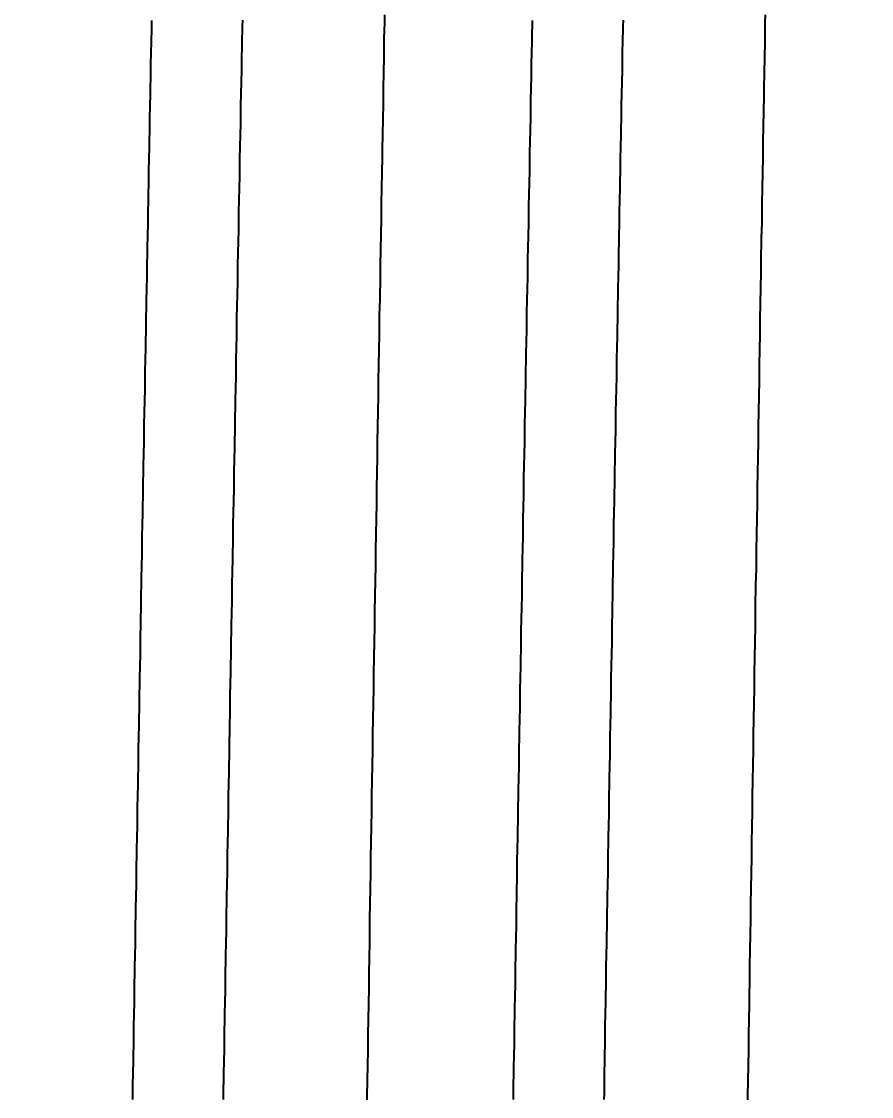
# Model space of a CAD drawing. Header units: millimetres. Extents: x 0 to 3800, y -67 to 2530.
# Drawn here: x 2218.67 to 2222.108, y 1566.985 to 1571.335 of the extents above; entities that cross this region are included whole.
import ezdxf

# ---------------------------------------------------------------- set-up
doc = ezdxf.new("R2010")
doc.units = ezdxf.units.MM
doc.layers.add('내부선 및 부속', color=4, linetype='Continuous')
doc.layers.add('치수선', color=7, linetype='Continuous')
doc.styles.add('____', font='')
doc.styles.get('____').set_extended_font_data('굴림')
doc.dimstyles.new('MSADIM', dxfattribs={"dimtxt": 33, "dimasz": 17, "dimexe": 10, "dimexo": 7.5, "dimgap": 10, "dimtad": 0, "dimtih": 1, "dimtoh": 1, "dimdec": 0, "dimzin": 1, "dimdsep": 46, "dimtxsty": '____', "dimcen": 11.25, "dimadec": 0, "dimazin": 0, "dimtfac": 1, "dimtdec": 0, "dimtix": 1, "dimtmove": 0, "dimatfit": 3, "dimfxl": 1, "dimtolj": 1, "dimtzin": 1, "dimarcsym": 0})

# ---------------------------------------------------------------- blocks, each defined once
blk = doc.blocks.new('*D47')
at = {"layer": '치수선', "color": 0, "linetype": 'Continuous', "lineweight": -2, "transparency": 16777216}
for p, q in [((2249.9547, 1877.9392), (2082.4547, 1877.9392)), ((2092.4547, 1860.9392), (2092.4547, 1705.7554)), ((2092.4547, 1504.9392), (2092.4547, 1660.123)), ((2249.9547, 1487.9392), (2082.4547, 1487.9392))]:
    blk.add_line(p, q, dxfattribs=at)
at = {"layer": '치수선', "color": 0, "linetype": 'Continuous', "transparency": 16777216}
for points in [[(2089.6213, 1860.9392), (2095.288, 1860.9392), (2092.4547, 1877.9392)], [(2089.6213, 1504.9392), (2095.288, 1504.9392), (2092.4547, 1487.9392)]]:
    blk.add_solid(points, dxfattribs=at)
at = {"layer": '치수선', "color": 0, "linetype": 'Continuous', "transparency": 16777216, "insert": (2092.4547, 1682.9392), "char_height": 25, "attachment_point": 5, "style": '____'}
blk.add_mtext('\\A1;390', dxfattribs=at)

msp = doc.modelspace()

# ---------------------------------------------------------------- linework, layer by layer
at = {"layer": '내부선 및 부속', "linetype": 'Continuous', "flags": 128}
for points in [[(2219.1195, 1566.9722), (2219.1205, 1566.9952), (2219.1205, 1567.0192), (2219.1205, 1567.0432), (2219.1215, 1567.0672), (2219.1215, 1567.0912), (2219.1225, 1567.1152), (2219.1225, 1567.1392), (2219.1225, 1567.1622), (2219.1235, 1567.1862), (2219.1235, 1567.2102), (2219.1245, 1567.2342), (2219.1245, 1567.2582), (2219.1245, 1567.2822), (2219.1255, 1567.3062), (2219.1255, 1567.3292), (2219.1265, 1567.3532), (2219.1265, 1567.3772), (2219.1265, 1567.4012), (2219.1275, 1567.4252), (2219.1275, 1567.4492), (2219.1285, 1567.4732), (2219.1285, 1567.4972), (2219.1285, 1567.5202), (2219.1295, 1567.5442), (2219.1295, 1567.5682), (2219.1305, 1567.5922), (2219.1305, 1567.6162), (2219.1305, 1567.6402), (2219.1315, 1567.6642), (2219.1315, 1567.6872), (2219.1325, 1567.7112), (2219.1325, 1567.7352), (2219.1325, 1567.7592), (2219.1335, 1567.7832), (2219.1335, 1567.8072), (2219.1345, 1567.8312), (2219.1345, 1567.8552), (2219.1345, 1567.8782), (2219.1355, 1567.9022), (2219.1355, 1567.9262), (2219.1365, 1567.9502), (2219.1365, 1567.9742), (2219.1365, 1567.9982), (2219.1375, 1568.0222), (2219.1375, 1568.0452), (2219.1385, 1568.0692), (2219.1385, 1568.0932), (2219.1385, 1568.1172), (2219.1395, 1568.1412), (2219.1395, 1568.1652), (2219.1405, 1568.1892), (2219.1405, 1568.2122), (2219.1415, 1568.2362), (2219.1415, 1568.2602), (2219.1415, 1568.2842), (2219.1425, 1568.3082), (2219.1425, 1568.3322), (2219.1435, 1568.3562), (2219.1435, 1568.3802), (2219.1435, 1568.4032), (2219.1445, 1568.4272), (2219.1445, 1568.4512), (2219.1455, 1568.4752), (2219.1455, 1568.4992), (2219.1455, 1568.5232), (2219.1465, 1568.5472), (2219.1465, 1568.5702), (2219.1475, 1568.5942), (2219.1475, 1568.6182), (2219.1485, 1568.6422), (2219.1485, 1568.6662), (2219.1485, 1568.6902), (2219.1495, 1568.7142), (2219.1495, 1568.7382), (2219.1505, 1568.7612), (2219.1505, 1568.7852), (2219.1505, 1568.8092), (2219.1515, 1568.8332), (2219.1515, 1568.8572), (2219.1525, 1568.8812), (2219.1525, 1568.9052), (2219.1525, 1568.9282), (2219.1535, 1568.9522), (2219.1535, 1568.9762), (2219.1545, 1569.0002), (2219.1545, 1569.0242), (2219.1555, 1569.0482), (2219.1555, 1569.0722), (2219.1555, 1569.0952), (2219.1565, 1569.1192), (2219.1565, 1569.1432), (2219.1575, 1569.1672), (2219.1575, 1569.1672), (2219.1575, 1569.1912), (2219.1585, 1569.2152), (2219.1585, 1569.2392), (2219.1585, 1569.2632), (2219.1595, 1569.2862), (2219.1595, 1569.3102), (2219.1605, 1569.3342), (2219.1605, 1569.3582), (2219.1605, 1569.3822), (2219.1615, 1569.4062), (2219.1615, 1569.4302), (2219.1625, 1569.4532), (2219.1625, 1569.4772), (2219.1635, 1569.5012), (2219.1635, 1569.5252), (2219.1635, 1569.5492), (2219.1645, 1569.5732), (2219.1645, 1569.5972), (2219.1655, 1569.6202), (2219.1655, 1569.6442), (2219.1665, 1569.6682), (2219.1665, 1569.6922), (2219.1665, 1569.7162), (2219.1675, 1569.7402), (2219.1675, 1569.7642), (2219.1685, 1569.7882), (2219.1685, 1569.8112), (2219.1695, 1569.8352), (2219.1695, 1569.8592), (2219.1695, 1569.8832), (2219.1705, 1569.9072), (2219.1705, 1569.9312), (2219.1715, 1569.9552), (2219.1715, 1569.9782), (2219.1725, 1570.0022), (2219.1725, 1570.0262), (2219.1725, 1570.0502), (2219.1735, 1570.0742), (2219.1735, 1570.0982), (2219.1745, 1570.1222), (2219.1745, 1570.1452), (2219.1755, 1570.1692), (2219.1755, 1570.1932), (2219.1755, 1570.2172), (2219.1765, 1570.2412), (2219.1765, 1570.2652), (2219.1775, 1570.2892), (2219.1775, 1570.3132), (2219.1785, 1570.3362), (2219.1785, 1570.3602), (2219.1795, 1570.3842), (2219.1795, 1570.4082), (2219.1795, 1570.4322), (2219.1805, 1570.4562), (2219.1805, 1570.4802), (2219.1815, 1570.5032), (2219.1815, 1570.5272), (2219.1825, 1570.5512), (2219.1825, 1570.5752), (2219.1835, 1570.5992), (2219.1835, 1570.6232), (2219.1835, 1570.6472), (2219.1845, 1570.6702), (2219.1845, 1570.6942), (2219.1855, 1570.7182), (2219.1855, 1570.7422), (2219.1865, 1570.7662), (2219.1865, 1570.7902), (2219.1875, 1570.8142), (2219.1875, 1570.8382), (2219.1875, 1570.8612), (2219.1885, 1570.8852), (2219.1885, 1570.9092), (2219.1895, 1570.9332), (2219.1895, 1570.9572), (2219.1905, 1570.9812), (2219.1905, 1571.0052), (2219.1915, 1571.0282), (2219.1915, 1571.0522), (2219.1915, 1571.0762), (2219.1925, 1571.1002), (2219.1925, 1571.1242), (2219.1935, 1571.1482), (2219.1935, 1571.1722), (2219.1945, 1571.1952), (2219.1945, 1571.2192), (2219.1955, 1571.2432), (2219.1955, 1571.2672), (2219.1965, 1571.2912), (2219.1965, 1571.3152), (2219.1975, 1571.3392)], [(2219.4865, 1566.9732), (2219.4875, 1566.9972), (2219.4875, 1567.0212), (2219.4885, 1567.0442), (2219.4885, 1567.0682), (2219.4885, 1567.0922), (2219.4895, 1567.1162), (2219.4895, 1567.1402), (2219.4905, 1567.1642), (2219.4905, 1567.1882), (2219.4905, 1567.2112), (2219.4915, 1567.2352), (2219.4915, 1567.2592), (2219.4925, 1567.2832), (2219.4925, 1567.3072), (2219.4925, 1567.3312), (2219.4935, 1567.3552), (2219.4935, 1567.3782), (2219.4945, 1567.4022), (2219.4945, 1567.4262), (2219.4945, 1567.4502), (2219.4955, 1567.4742), (2219.4955, 1567.4982), (2219.4965, 1567.5222), (2219.4965, 1567.5462), (2219.4965, 1567.5692), (2219.4975, 1567.5932), (2219.4975, 1567.6172), (2219.4985, 1567.6412), (2219.4985, 1567.6652), (2219.4985, 1567.6892), (2219.4995, 1567.7132), (2219.4995, 1567.7362), (2219.5005, 1567.7602), (2219.5005, 1567.7842), (2219.5005, 1567.8082), (2219.5015, 1567.8322), (2219.5015, 1567.8562), (2219.5025, 1567.8802), (2219.5025, 1567.9042), (2219.5035, 1567.9272), (2219.5035, 1567.9512), (2219.5035, 1567.9752), (2219.5045, 1567.9992), (2219.5045, 1568.0232), (2219.5055, 1568.0472), (2219.5055, 1568.0712), (2219.5055, 1568.0942), (2219.5065, 1568.1182), (2219.5065, 1568.1422), (2219.5075, 1568.1662), (2219.5075, 1568.1902), (2219.5075, 1568.2142), (2219.5085, 1568.2382), (2219.5085, 1568.2612), (2219.5095, 1568.2852), (2219.5095, 1568.3092), (2219.5095, 1568.3332), (2219.5105, 1568.3572), (2219.5105, 1568.3812), (2219.5115, 1568.4052), (2219.5115, 1568.4292), (2219.5125, 1568.4522), (2219.5125, 1568.4762), (2219.5125, 1568.5002), (2219.5135, 1568.5242), (2219.5135, 1568.5482), (2219.5145, 1568.5722), (2219.5145, 1568.5962), (2219.5145, 1568.6192), (2219.5155, 1568.6432), (2219.5155, 1568.6672), (2219.5165, 1568.6912), (2219.5165, 1568.7152), (2219.5165, 1568.7392), (2219.5175, 1568.7632), (2219.5175, 1568.7862), (2219.5185, 1568.8102), (2219.5185, 1568.8342), (2219.5195, 1568.8582), (2219.5195, 1568.8822), (2219.5195, 1568.9062), (2219.5205, 1568.9302), (2219.5205, 1568.9542), (2219.5215, 1568.9772), (2219.5215, 1569.0012), (2219.5215, 1569.0252), (2219.5225, 1569.0492), (2219.5225, 1569.0732), (2219.5235, 1569.0972), (2219.5235, 1569.1212), (2219.5245, 1569.1442), (2219.5245, 1569.1442), (2219.5245, 1569.1682), (2219.5245, 1569.1922), (2219.5255, 1569.2162), (2219.5255, 1569.2402), (2219.5265, 1569.2642), (2219.5265, 1569.2882), (2219.5265, 1569.3122), (2219.5275, 1569.3352), (2219.5275, 1569.3592), (2219.5285, 1569.3832), (2219.5285, 1569.4072), (2219.5295, 1569.4312), (2219.5295, 1569.4552), (2219.5295, 1569.4792), (2219.5305, 1569.5022), (2219.5305, 1569.5262), (2219.5315, 1569.5502), (2219.5315, 1569.5742), (2219.5325, 1569.5982), (2219.5325, 1569.6222), (2219.5325, 1569.6462), (2219.5335, 1569.6692), (2219.5335, 1569.6932), (2219.5345, 1569.7172), (2219.5345, 1569.7412), (2219.5355, 1569.7652), (2219.5355, 1569.7892), (2219.5355, 1569.8132), (2219.5365, 1569.8372), (2219.5365, 1569.8602), (2219.5375, 1569.8842), (2219.5375, 1569.9082), (2219.5385, 1569.9322), (2219.5385, 1569.9562), (2219.5385, 1569.9802), (2219.5395, 1570.0042), (2219.5395, 1570.0272), (2219.5405, 1570.0512), (2219.5405, 1570.0752), (2219.5415, 1570.0992), (2219.5415, 1570.1232), (2219.5415, 1570.1472), (2219.5425, 1570.1712), (2219.5425, 1570.1942), (2219.5435, 1570.2182), (2219.5435, 1570.2422), (2219.5445, 1570.2662), (2219.5445, 1570.2902), (2219.5455, 1570.3142), (2219.5455, 1570.3382), (2219.5455, 1570.3622), (2219.5465, 1570.3852), (2219.5465, 1570.4092), (2219.5475, 1570.4332), (2219.5475, 1570.4572), (2219.5485, 1570.4812), (2219.5485, 1570.5052), (2219.5485, 1570.5292), (2219.5495, 1570.5522), (2219.5495, 1570.5762), (2219.5505, 1570.6002), (2219.5505, 1570.6242), (2219.5515, 1570.6482), (2219.5515, 1570.6722), (2219.5525, 1570.6962), (2219.5525, 1570.7192), (2219.5525, 1570.7432), (2219.5535, 1570.7672), (2219.5535, 1570.7912), (2219.5545, 1570.8152), (2219.5545, 1570.8392), (2219.5555, 1570.8632), (2219.5555, 1570.8872), (2219.5565, 1570.9102), (2219.5565, 1570.9342), (2219.5575, 1570.9582), (2219.5575, 1570.9822), (2219.5575, 1571.0062), (2219.5585, 1571.0302), (2219.5585, 1571.0542), (2219.5595, 1571.0772), (2219.5595, 1571.1012), (2219.5605, 1571.1252), (2219.5605, 1571.1492), (2219.5615, 1571.1732), (2219.5615, 1571.1972), (2219.5625, 1571.2212), (2219.5625, 1571.2442), (2219.5625, 1571.2682), (2219.5635, 1571.2922), (2219.5635, 1571.3162), (2219.5645, 1571.3402)], [(2220.0685, 1566.9712), (2220.0685, 1567.0022), (2220.0695, 1567.0332), (2220.0695, 1567.0642), (2220.0705, 1567.0952), (2220.0705, 1567.1272), (2220.0715, 1567.1582), (2220.0715, 1567.1892), (2220.0725, 1567.2202), (2220.0725, 1567.2512), (2220.0735, 1567.2822), (2220.0735, 1567.3132), (2220.0745, 1567.3442), (2220.0745, 1567.3762), (2220.0755, 1567.4072), (2220.0755, 1567.4382), (2220.0765, 1567.4692), (2220.0765, 1567.5002), (2220.0775, 1567.5312), (2220.0775, 1567.5622), (2220.0785, 1567.5942), (2220.0785, 1567.6252), (2220.0795, 1567.6562), (2220.0795, 1567.6872), (2220.0795, 1567.7182), (2220.0805, 1567.7492), (2220.0805, 1567.7802), (2220.0815, 1567.8112), (2220.0815, 1567.8432), (2220.0825, 1567.8742), (2220.0825, 1567.9052), (2220.0835, 1567.9362), (2220.0835, 1567.9672), (2220.0845, 1567.9982), (2220.0845, 1568.0292), (2220.0855, 1568.0612), (2220.0855, 1568.0922), (2220.0865, 1568.1232), (2220.0865, 1568.1542), (2220.0875, 1568.1852), (2220.0875, 1568.2162), (2220.0885, 1568.2472), (2220.0885, 1568.2782), (2220.0895, 1568.3102), (2220.0895, 1568.3102), (2220.0895, 1568.3412), (2220.0905, 1568.3722), (2220.0905, 1568.4032), (2220.0915, 1568.4342), (2220.0915, 1568.4652), (2220.0925, 1568.4962), (2220.0925, 1568.5282), (2220.0935, 1568.5592), (2220.0935, 1568.5902), (2220.0945, 1568.6212), (2220.0945, 1568.6522), (2220.0955, 1568.6832), (2220.0955, 1568.7142), (2220.0965, 1568.7452), (2220.0965, 1568.7772), (2220.0975, 1568.8082), (2220.0975, 1568.8392), (2220.0985, 1568.8702), (2220.0985, 1568.9012), (2220.0995, 1568.9322), (2220.0995, 1568.9632), (2220.1005, 1568.9952), (2220.1005, 1569.0262), (2220.1015, 1569.0572), (2220.1015, 1569.0882), (2220.1025, 1569.1192), (2220.1025, 1569.1502), (2220.1035, 1569.1812), (2220.1035, 1569.2122), (2220.1045, 1569.2442), (2220.1045, 1569.2752), (2220.1055, 1569.3062), (2220.1055, 1569.3372), (2220.1065, 1569.3682), (2220.1065, 1569.3992), (2220.1075, 1569.4302), (2220.1075, 1569.4622), (2220.1085, 1569.4932), (2220.1085, 1569.5242), (2220.1095, 1569.5552), (2220.1095, 1569.5862), (2220.1105, 1569.6172), (2220.1105, 1569.6482), (2220.1115, 1569.6792), (2220.1115, 1569.7112), (2220.1125, 1569.7422), (2220.1125, 1569.7732), (2220.1135, 1569.8042), (2220.1135, 1569.8352), (2220.1145, 1569.8662), (2220.1145, 1569.8972), (2220.1155, 1569.9292), (2220.1155, 1569.9602), (2220.1165, 1569.9912), (2220.1165, 1570.0222), (2220.1175, 1570.0532), (2220.1175, 1570.0842), (2220.1185, 1570.1152), (2220.1185, 1570.1462), (2220.1195, 1570.1782), (2220.1205, 1570.2092), (2220.1205, 1570.2402), (2220.1215, 1570.2712), (2220.1215, 1570.3022), (2220.1225, 1570.3332), (2220.1225, 1570.3642), (2220.1235, 1570.3962), (2220.1235, 1570.4272), (2220.1245, 1570.4582), (2220.1245, 1570.4892), (2220.1255, 1570.5202), (2220.1255, 1570.5512), (2220.1265, 1570.5822), (2220.1265, 1570.6132), (2220.1275, 1570.6452), (2220.1275, 1570.6762), (2220.1285, 1570.7072), (2220.1285, 1570.7382), (2220.1295, 1570.7692), (2220.1295, 1570.8002), (2220.1305, 1570.8312), (2220.1315, 1570.8632), (2220.1315, 1570.8942), (2220.1325, 1570.9252), (2220.1325, 1570.9562), (2220.1335, 1570.9872), (2220.1335, 1571.0182), (2220.1345, 1571.0492), (2220.1345, 1571.0802), (2220.1355, 1571.1122), (2220.1355, 1571.1432), (2220.1365, 1571.1742), (2220.1365, 1571.2052), (2220.1375, 1571.2362), (2220.1375, 1571.2672), (2220.1385, 1571.2982), (2220.1395, 1571.3302), (2220.1395, 1571.3612)], [(2220.6595, 1566.9722), (2220.6595, 1566.9952), (2220.6605, 1567.0192), (2220.6605, 1567.0432), (2220.6615, 1567.0672), (2220.6615, 1567.0912), (2220.6615, 1567.1152), (2220.6625, 1567.1392), (2220.6625, 1567.1622), (2220.6635, 1567.1862), (2220.6635, 1567.2102), (2220.6635, 1567.2342), (2220.6645, 1567.2582), (2220.6645, 1567.2822), (2220.6655, 1567.3062), (2220.6655, 1567.3292), (2220.6655, 1567.3532), (2220.6665, 1567.3772), (2220.6665, 1567.4012), (2220.6675, 1567.4252), (2220.6675, 1567.4492), (2220.6675, 1567.4732), (2220.6685, 1567.4972), (2220.6685, 1567.5202), (2220.6695, 1567.5442), (2220.6695, 1567.5682), (2220.6695, 1567.5922), (2220.6705, 1567.6162), (2220.6705, 1567.6402), (2220.6715, 1567.6642), (2220.6715, 1567.6872), (2220.6715, 1567.7112), (2220.6725, 1567.7352), (2220.6725, 1567.7592), (2220.6735, 1567.7832), (2220.6735, 1567.8072), (2220.6735, 1567.8312), (2220.6745, 1567.8552), (2220.6745, 1567.8782), (2220.6755, 1567.9022), (2220.6755, 1567.9262), (2220.6755, 1567.9502), (2220.6765, 1567.9742), (2220.6765, 1567.9982), (2220.6775, 1568.0222), (2220.6775, 1568.0452), (2220.6775, 1568.0692), (2220.6785, 1568.0932), (2220.6785, 1568.1172), (2220.6795, 1568.1412), (2220.6795, 1568.1652), (2220.6805, 1568.1892), (2220.6805, 1568.2122), (2220.6805, 1568.2362), (2220.6815, 1568.2602), (2220.6815, 1568.2842), (2220.6825, 1568.3082), (2220.6825, 1568.3322), (2220.6825, 1568.3562), (2220.6835, 1568.3802), (2220.6835, 1568.4032), (2220.6845, 1568.4272), (2220.6845, 1568.4512), (2220.6845, 1568.4752), (2220.6855, 1568.4992), (2220.6855, 1568.5232), (2220.6865, 1568.5472), (2220.6865, 1568.5702), (2220.6875, 1568.5942), (2220.6875, 1568.6182), (2220.6875, 1568.6422), (2220.6885, 1568.6662), (2220.6885, 1568.6902), (2220.6895, 1568.7142), (2220.6895, 1568.7372), (2220.6895, 1568.7612), (2220.6905, 1568.7852), (2220.6905, 1568.8092), (2220.6915, 1568.8332), (2220.6915, 1568.8572), (2220.6915, 1568.8812), (2220.6925, 1568.9052), (2220.6925, 1568.9282), (2220.6935, 1568.9522), (2220.6935, 1568.9762), (2220.6945, 1569.0002), (2220.6945, 1569.0242), (2220.6945, 1569.0482), (2220.6955, 1569.0722), (2220.6955, 1569.0952), (2220.6965, 1569.1192), (2220.6965, 1569.1432), (2220.6965, 1569.1672), (2220.6965, 1569.1672), (2220.6975, 1569.1912), (2220.6975, 1569.2152), (2220.6985, 1569.2392), (2220.6985, 1569.2632), (2220.6995, 1569.2862), (2220.6995, 1569.3102), (2220.6995, 1569.3342), (2220.7005, 1569.3582), (2220.7005, 1569.3822), (2220.7015, 1569.4062), (2220.7015, 1569.4302), (2220.7025, 1569.4532), (2220.7025, 1569.4772), (2220.7025, 1569.5012), (2220.7035, 1569.5252), (2220.7035, 1569.5492), (2220.7045, 1569.5732), (2220.7045, 1569.5972), (2220.7055, 1569.6202), (2220.7055, 1569.6442), (2220.7055, 1569.6682), (2220.7065, 1569.6922), (2220.7065, 1569.7162), (2220.7075, 1569.7402), (2220.7075, 1569.7642), (2220.7085, 1569.7882), (2220.7085, 1569.8112), (2220.7085, 1569.8352), (2220.7095, 1569.8592), (2220.7095, 1569.8832), (2220.7105, 1569.9072), (2220.7105, 1569.9312), (2220.7115, 1569.9552), (2220.7115, 1569.9782), (2220.7115, 1570.0022), (2220.7125, 1570.0262), (2220.7125, 1570.0502), (2220.7135, 1570.0742), (2220.7135, 1570.0982), (2220.7145, 1570.1222), (2220.7145, 1570.1452), (2220.7145, 1570.1692), (2220.7155, 1570.1932), (2220.7155, 1570.2172), (2220.7165, 1570.2412), (2220.7165, 1570.2652), (2220.7175, 1570.2892), (2220.7175, 1570.3132), (2220.7175, 1570.3362), (2220.7185, 1570.3602), (2220.7185, 1570.3842), (2220.7195, 1570.4082), (2220.7195, 1570.4322), (2220.7205, 1570.4562), (2220.7205, 1570.4802), (2220.7215, 1570.5032), (2220.7215, 1570.5272), (2220.7215, 1570.5512), (2220.7225, 1570.5752), (2220.7225, 1570.5992), (2220.7235, 1570.6232), (2220.7235, 1570.6472), (2220.7245, 1570.6702), (2220.7245, 1570.6942), (2220.7255, 1570.7182), (2220.7255, 1570.7422), (2220.7255, 1570.7662), (2220.7265, 1570.7902), (2220.7265, 1570.8142), (2220.7275, 1570.8382), (2220.7275, 1570.8612), (2220.7285, 1570.8852), (2220.7285, 1570.9092), (2220.7295, 1570.9332), (2220.7295, 1570.9572), (2220.7305, 1570.9812), (2220.7305, 1571.0052), (2220.7305, 1571.0282), (2220.7315, 1571.0522), (2220.7315, 1571.0762), (2220.7325, 1571.1002), (2220.7325, 1571.1242), (2220.7335, 1571.1482), (2220.7335, 1571.1722), (2220.7345, 1571.1952), (2220.7345, 1571.2192), (2220.7355, 1571.2432), (2220.7355, 1571.2672), (2220.7355, 1571.2912), (2220.7365, 1571.3152), (2220.7365, 1571.3392)], [(2221.0265, 1566.9732), (2221.0275, 1566.9972), (2221.0275, 1567.0212), (2221.0275, 1567.0442), (2221.0285, 1567.0682), (2221.0285, 1567.0922), (2221.0295, 1567.1162), (2221.0295, 1567.1402), (2221.0295, 1567.1642), (2221.0305, 1567.1882), (2221.0305, 1567.2112), (2221.0315, 1567.2352), (2221.0315, 1567.2592), (2221.0315, 1567.2832), (2221.0325, 1567.3072), (2221.0325, 1567.3312), (2221.0335, 1567.3552), (2221.0335, 1567.3782), (2221.0335, 1567.4022), (2221.0345, 1567.4262), (2221.0345, 1567.4502), (2221.0355, 1567.4742), (2221.0355, 1567.4982), (2221.0355, 1567.5222), (2221.0365, 1567.5462), (2221.0365, 1567.5692), (2221.0375, 1567.5932), (2221.0375, 1567.6172), (2221.0375, 1567.6412), (2221.0385, 1567.6652), (2221.0385, 1567.6892), (2221.0395, 1567.7132), (2221.0395, 1567.7362), (2221.0405, 1567.7602), (2221.0405, 1567.7842), (2221.0405, 1567.8082), (2221.0415, 1567.8322), (2221.0415, 1567.8562), (2221.0425, 1567.8802), (2221.0425, 1567.9042), (2221.0425, 1567.9272), (2221.0435, 1567.9512), (2221.0435, 1567.9752), (2221.0445, 1567.9992), (2221.0445, 1568.0232), (2221.0445, 1568.0472), (2221.0455, 1568.0712), (2221.0455, 1568.0942), (2221.0465, 1568.1182), (2221.0465, 1568.1422), (2221.0465, 1568.1662), (2221.0475, 1568.1902), (2221.0475, 1568.2142), (2221.0485, 1568.2382), (2221.0485, 1568.2612), (2221.0485, 1568.2852), (2221.0495, 1568.3092), (2221.0495, 1568.3332), (2221.0505, 1568.3572), (2221.0505, 1568.3812), (2221.0515, 1568.4052), (2221.0515, 1568.4292), (2221.0515, 1568.4522), (2221.0525, 1568.4762), (2221.0525, 1568.5002), (2221.0535, 1568.5242), (2221.0535, 1568.5482), (2221.0535, 1568.5722), (2221.0545, 1568.5962), (2221.0545, 1568.6192), (2221.0555, 1568.6432), (2221.0555, 1568.6672), (2221.0555, 1568.6912), (2221.0565, 1568.7152), (2221.0565, 1568.7392), (2221.0575, 1568.7632), (2221.0575, 1568.7862), (2221.0585, 1568.8102), (2221.0585, 1568.8342), (2221.0585, 1568.8582), (2221.0595, 1568.8822), (2221.0595, 1568.9062), (2221.0605, 1568.9302), (2221.0605, 1568.9542), (2221.0605, 1568.9772), (2221.0615, 1569.0012), (2221.0615, 1569.0252), (2221.0625, 1569.0492), (2221.0625, 1569.0732), (2221.0635, 1569.0972), (2221.0635, 1569.1212), (2221.0635, 1569.1442), (2221.0635, 1569.1442), (2221.0645, 1569.1682), (2221.0645, 1569.1922), (2221.0655, 1569.2162), (2221.0655, 1569.2402), (2221.0655, 1569.2642), (2221.0665, 1569.2882), (2221.0665, 1569.3122), (2221.0675, 1569.3352), (2221.0675, 1569.3592), (2221.0685, 1569.3832), (2221.0685, 1569.4072), (2221.0685, 1569.4312), (2221.0695, 1569.4552), (2221.0695, 1569.4792), (2221.0705, 1569.5022), (2221.0705, 1569.5262), (2221.0715, 1569.5502), (2221.0715, 1569.5742), (2221.0715, 1569.5982), (2221.0725, 1569.6222), (2221.0725, 1569.6462), (2221.0735, 1569.6692), (2221.0735, 1569.6932), (2221.0745, 1569.7172), (2221.0745, 1569.7412), (2221.0745, 1569.7652), (2221.0755, 1569.7892), (2221.0755, 1569.8132), (2221.0765, 1569.8372), (2221.0765, 1569.8602), (2221.0775, 1569.8842), (2221.0775, 1569.9082), (2221.0775, 1569.9322), (2221.0785, 1569.9562), (2221.0785, 1569.9802), (2221.0795, 1570.0042), (2221.0795, 1570.0272), (2221.0805, 1570.0512), (2221.0805, 1570.0752), (2221.0805, 1570.0992), (2221.0815, 1570.1232), (2221.0815, 1570.1472), (2221.0825, 1570.1712), (2221.0825, 1570.1942), (2221.0835, 1570.2182), (2221.0835, 1570.2422), (2221.0835, 1570.2662), (2221.0845, 1570.2902), (2221.0845, 1570.3142), (2221.0855, 1570.3382), (2221.0855, 1570.3622), (2221.0865, 1570.3852), (2221.0865, 1570.4092), (2221.0875, 1570.4332), (2221.0875, 1570.4572), (2221.0875, 1570.4812), (2221.0885, 1570.5052), (2221.0885, 1570.5292), (2221.0895, 1570.5522), (2221.0895, 1570.5762), (2221.0905, 1570.6002), (2221.0905, 1570.6242), (2221.0915, 1570.6482), (2221.0915, 1570.6722), (2221.0915, 1570.6962), (2221.0925, 1570.7192), (2221.0925, 1570.7432), (2221.0935, 1570.7672), (2221.0935, 1570.7912), (2221.0945, 1570.8152), (2221.0945, 1570.8392), (2221.0955, 1570.8632), (2221.0955, 1570.8872), (2221.0955, 1570.9102), (2221.0965, 1570.9342), (2221.0965, 1570.9582), (2221.0975, 1570.9822), (2221.0975, 1571.0062), (2221.0985, 1571.0302), (2221.0985, 1571.0542), (2221.0995, 1571.0772), (2221.0995, 1571.1012), (2221.1005, 1571.1252), (2221.1005, 1571.1492), (2221.1005, 1571.1732), (2221.1015, 1571.1972), (2221.1015, 1571.2212), (2221.1025, 1571.2442), (2221.1025, 1571.2682), (2221.1035, 1571.2922), (2221.1035, 1571.3162), (2221.1045, 1571.3402)], [(2221.6085, 1566.9712), (2221.6085, 1567.0022), (2221.6095, 1567.0332), (2221.6095, 1567.0642), (2221.6105, 1567.0952), (2221.6105, 1567.1272), (2221.6115, 1567.1582), (2221.6115, 1567.1892), (2221.6125, 1567.2202), (2221.6125, 1567.2512), (2221.6135, 1567.2822), (2221.6135, 1567.3132), (2221.6145, 1567.3442), (2221.6145, 1567.3762), (2221.6145, 1567.4072), (2221.6155, 1567.4382), (2221.6155, 1567.4692), (2221.6165, 1567.5002), (2221.6165, 1567.5312), (2221.6175, 1567.5622), (2221.6175, 1567.5942), (2221.6185, 1567.6252), (2221.6185, 1567.6562), (2221.6195, 1567.6872), (2221.6195, 1567.7182), (2221.6205, 1567.7492), (2221.6205, 1567.7802), (2221.6215, 1567.8112), (2221.6215, 1567.8432), (2221.6225, 1567.8742), (2221.6225, 1567.9052), (2221.6235, 1567.9362), (2221.6235, 1567.9672), (2221.6245, 1567.9982), (2221.6245, 1568.0292), (2221.6255, 1568.0612), (2221.6255, 1568.0922), (2221.6265, 1568.1232), (2221.6265, 1568.1542), (2221.6275, 1568.1852), (2221.6275, 1568.2162), (2221.6285, 1568.2472), (2221.6285, 1568.2782), (2221.6295, 1568.3102), (2221.6295, 1568.3102), (2221.6295, 1568.3412), (2221.6305, 1568.3722), (2221.6305, 1568.4032), (2221.6315, 1568.4342), (2221.6315, 1568.4652), (2221.6325, 1568.4962), (2221.6325, 1568.5282), (2221.6335, 1568.5592), (2221.6335, 1568.5902), (2221.6345, 1568.6212), (2221.6345, 1568.6522), (2221.6355, 1568.6832), (2221.6355, 1568.7142), (2221.6365, 1568.7452), (2221.6365, 1568.7772), (2221.6375, 1568.8082), (2221.6375, 1568.8392), (2221.6385, 1568.8702), (2221.6385, 1568.9012), (2221.6385, 1568.9322), (2221.6395, 1568.9632), (2221.6395, 1568.9952), (2221.6405, 1569.0262), (2221.6405, 1569.0572), (2221.6415, 1569.0882), (2221.6425, 1569.1192), (2221.6425, 1569.1502), (2221.6435, 1569.1812), (2221.6435, 1569.2122), (2221.6445, 1569.2442), (2221.6445, 1569.2752), (2221.6455, 1569.3062), (2221.6455, 1569.3372), (2221.6465, 1569.3682), (2221.6465, 1569.3992), (2221.6475, 1569.4302), (2221.6475, 1569.4622), (2221.6485, 1569.4932), (2221.6485, 1569.5242), (2221.6495, 1569.5552), (2221.6495, 1569.5862), (2221.6505, 1569.6172), (2221.6505, 1569.6482), (2221.6515, 1569.6792), (2221.6515, 1569.7112), (2221.6525, 1569.7422), (2221.6525, 1569.7732), (2221.6535, 1569.8042), (2221.6535, 1569.8352), (2221.6545, 1569.8662), (2221.6545, 1569.8972), (2221.6555, 1569.9292), (2221.6555, 1569.9602), (2221.6565, 1569.9912), (2221.6565, 1570.0222), (2221.6575, 1570.0532), (2221.6575, 1570.0842), (2221.6585, 1570.1152), (2221.6585, 1570.1462), (2221.6595, 1570.1782), (2221.6595, 1570.2092), (2221.6605, 1570.2402), (2221.6605, 1570.2712), (2221.6615, 1570.3022), (2221.6615, 1570.3332), (2221.6625, 1570.3642), (2221.6625, 1570.3962), (2221.6635, 1570.4272), (2221.6635, 1570.4582), (2221.6645, 1570.4892), (2221.6655, 1570.5202), (2221.6655, 1570.5512), (2221.6665, 1570.5822), (2221.6665, 1570.6132), (2221.6675, 1570.6452), (2221.6675, 1570.6762), (2221.6685, 1570.7072), (2221.6685, 1570.7382), (2221.6695, 1570.7692), (2221.6695, 1570.8002), (2221.6705, 1570.8312), (2221.6705, 1570.8632), (2221.6715, 1570.8942), (2221.6715, 1570.9252), (2221.6725, 1570.9562), (2221.6725, 1570.9872), (2221.6735, 1571.0182), (2221.6745, 1571.0492), (2221.6745, 1571.0802), (2221.6755, 1571.1122), (2221.6755, 1571.1432), (2221.6765, 1571.1742), (2221.6765, 1571.2052), (2221.6775, 1571.2362), (2221.6775, 1571.2672), (2221.6785, 1571.2982), (2221.6785, 1571.3302), (2221.6795, 1571.3612)]]:
    msp.add_lwpolyline(points, dxfattribs=at)

# ---------------------------------------------------------------- dimensions: what is measured, and where the dimension line sits
at = {"layer": '치수선', "linetype": 'Continuous'}
dim = msp.add_linear_dim(base=(2092.4547, 1487.9392), p1=(2257.4547, 1877.9392), p2=(2257.4547, 1487.9392), angle=90, dimstyle='MSADIM', override={"dimtxt": 25}, dxfattribs=at)
dim.commit()
dim.dimension.update_dxf_attribs({"geometry": '*D47', "text_midpoint": (2092.4547, 1682.9392)})

doc.saveas('drawing.dxf')
